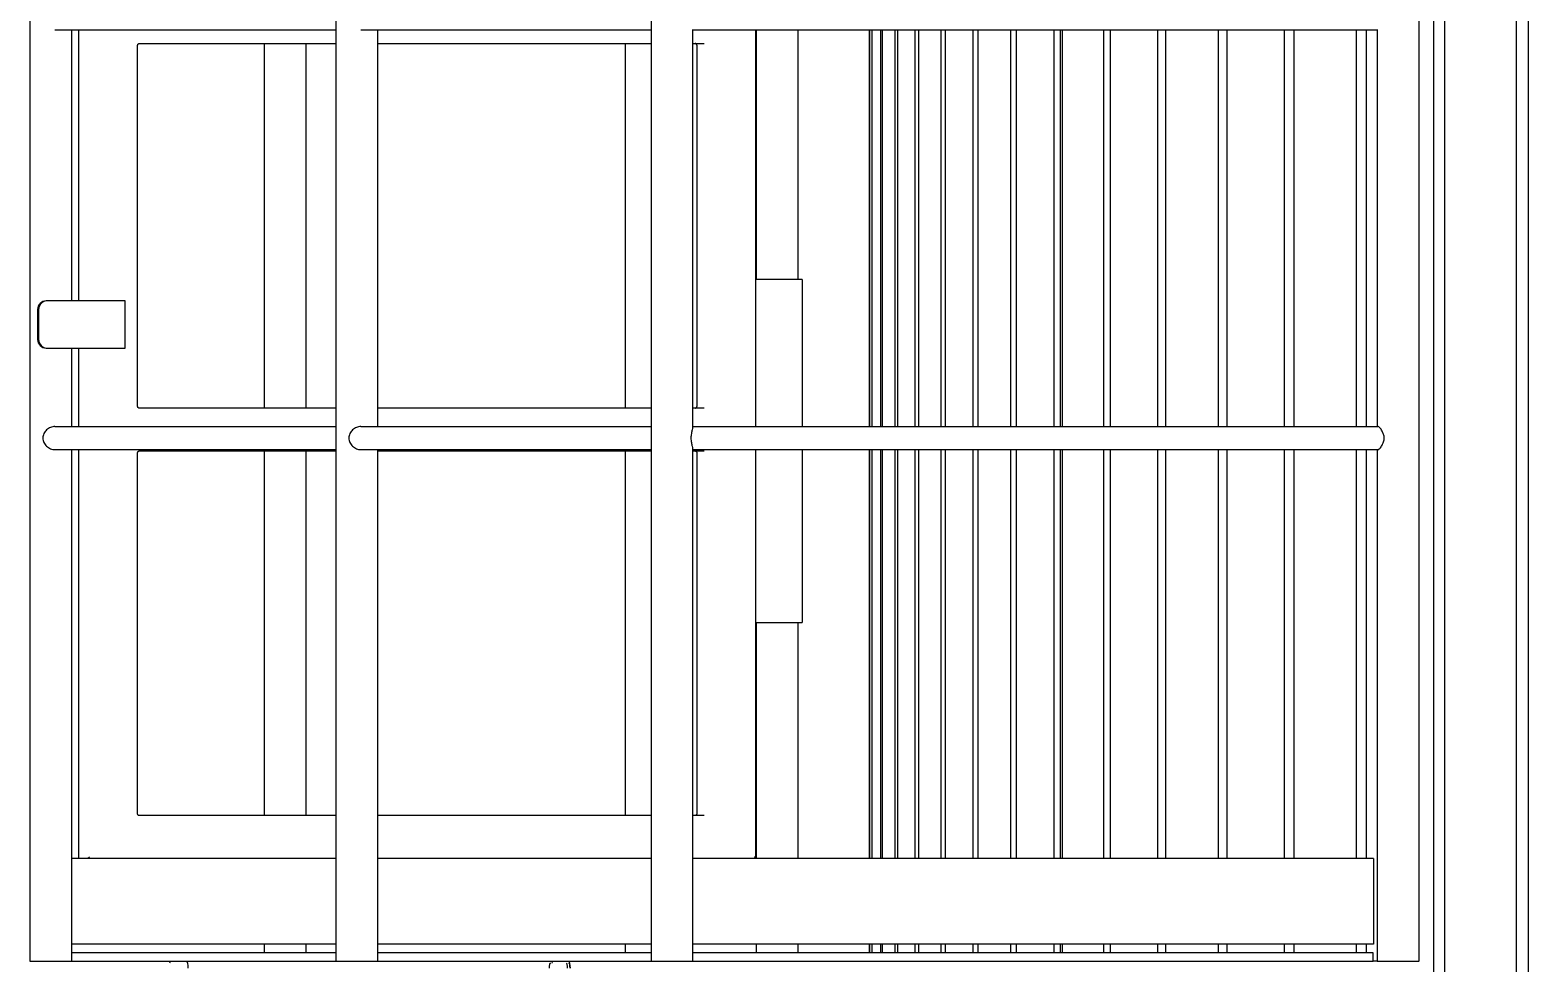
# Model space of a CAD drawing. Header units: millimetres. Extents: x -360063 to 84100, y -179792 to 59400.
# Drawn here: x 35115 to 36861, y 46788 to 47876 of the extents above; entities that cross this region are included whole.
import ezdxf

# ---------------------------------------------------------------- set-up
doc = ezdxf.new("R2010")
doc.units = ezdxf.units.MM
doc.header["$LTSCALE"] = 100
doc.layers.add('Visible', color=7, linetype='Continuous', lineweight=25)

msp = doc.modelspace()

# ---------------------------------------------------------------- linework, layer by layer
at = {"layer": 'Visible'}
for p, q in [((36861.03, 48965.17), (36861.03, 45200.17)), ((36751.07, 45200.17), (36751.07, 47965.17)), ((36763.54, 47965.17), (36763.54, 45200.17)), ((36847.7, 45200.17), (36847.7, 47965.17)), ((35114.98, 47892.29), (35114.98, 46790.17)), ((35471.56, 47893.33), (35471.56, 46790.17)), ((35838.89, 47893.33), (35838.89, 46790.17)), ((36733.67, 47886.32), (36733.67, 46790.17)), ((35144.13, 47876.02), (35471.56, 47876.02)), ((35163.28, 47876.02), (35163.28, 47560.17)), ((35171.45, 47876.02), (35171.45, 47560.17)), ((35242.32, 47860.17), (35471.56, 47860.17)), ((35388.07, 47860.17), (35388.07, 47435.17)), ((35436.37, 47860.17), (35436.37, 47435.17)), ((35500.7, 47876.02), (35838.89, 47876.02)), ((35519.86, 47876.02), (35519.86, 47413.62)), ((35519.86, 47860.17), (35838.89, 47860.17)), ((35808.89, 47860.17), (35808.89, 47435.17)), ((35887.19, 47876.54), (35887.19, 47412.66)), ((35887.19, 47876.02), (36686.07, 47876.02)), ((35887.19, 47860.17), (35900.7, 47860.17)), ((35961.14, 47413.62), (35961.14, 47876.02)), ((35961.47, 47876.02), (35961.47, 47585.17)), ((36009.77, 47876.02), (36009.77, 47585.17)), ((36093.48, 47413.62), (36093.48, 47876.02)), ((36093.51, 47876.02), (36093.51, 47413.62)), ((36096.64, 47413.62), (36096.64, 47876.02)), ((36096.68, 47413.62), (36096.68, 47876.02)), ((36106.59, 47413.62), (36106.59, 47876.02)), ((36108.42, 47876.02), (36108.42, 47413.62)), ((36123.33, 47413.62), (36123.33, 47876.02)), ((36126.07, 47876.02), (36126.07, 47413.62)), ((36146.87, 47413.62), (36146.87, 47876.02)), ((36150.5, 47876.02), (36150.5, 47413.62)), ((36177.17, 47413.62), (36177.17, 47876.02)), ((36181.71, 47876.02), (36181.71, 47413.62)), ((36214.24, 47413.62), (36214.24, 47876.02)), ((36219.67, 47876.02), (36219.67, 47413.62)), ((36258.04, 47413.62), (36258.04, 47876.02)), ((36264.37, 47876.02), (36264.37, 47413.62)), ((36308.56, 47413.62), (36308.56, 47876.02)), ((36315.78, 47876.02), (36315.78, 47413.62)), ((36318.04, 47876.02), (36318.04, 47413.62)), ((36366.34, 47876.02), (36366.34, 47413.62)), ((36373.88, 47876.02), (36373.88, 47413.62)), ((36429.65, 47413.62), (36429.65, 47876.02)), ((36438.64, 47876.02), (36438.64, 47413.62)), ((36500.16, 47413.62), (36500.16, 47876.02)), ((36510.02, 47876.02), (36510.02, 47413.62)), ((36577.25, 47413.62), (36577.25, 47876.02)), ((36588, 47876.02), (36588, 47413.62)), ((36660.91, 47413.62), (36660.91, 47876.02)), ((36672.52, 47876.02), (36672.52, 47413.62)), ((36685.37, 47876.02), (36685.37, 47413.62)), ((35240.43, 47437.17), (35240.43, 47858.17)), ((35892.16, 47858.17), (35892.16, 47437.17)), ((36015.12, 47585.17), (35961.14, 47585.17)), ((36015.12, 47585.17), (36015.12, 47413.62)), ((35123.96, 47550.17), (35123.96, 47515.17)), ((35125.09, 47550.17), (35125.09, 47515.17)), ((35134.83, 47560.17), (35133.7, 47560.17)), ((35226.13, 47560.17), (35134.83, 47560.17)), ((35226.13, 47505.17), (35226.13, 47560.17)), ((35133.7, 47505.17), (35134.83, 47505.17)), ((35134.83, 47505.17), (35226.13, 47505.17)), ((35163.28, 47505.17), (35163.28, 47413.62)), ((35171.45, 47505.17), (35171.45, 47413.62)), ((35471.56, 47435.17), (35242.32, 47435.17)), ((35838.89, 47435.17), (35519.86, 47435.17)), ((35900.7, 47435.17), (35887.19, 47435.17)), ((35144.13, 47413.62), (35471.56, 47413.62)), ((35500.7, 47413.62), (35838.89, 47413.62)), ((35887.19, 47413.62), (36686.07, 47413.62)), ((35887.19, 47387.68), (35887.19, 46790.17)), ((35144.13, 47386.72), (35471.56, 47386.72)), ((35163.28, 47386.72), (35163.28, 46790.17)), ((35171.45, 47386.72), (35171.45, 46910.22)), ((35240.43, 46962.17), (35240.43, 47383.17)), ((35242.32, 47385.17), (35471.56, 47385.17)), ((35388.07, 47385.17), (35388.07, 46960.17)), ((35436.37, 47385.17), (35436.37, 46960.17)), ((35500.7, 47386.72), (35838.89, 47386.72)), ((35519.86, 47386.72), (35519.86, 46790.17)), ((35519.86, 47385.17), (35838.89, 47385.17)), ((35808.89, 47385.17), (35808.89, 46960.17)), ((35887.19, 47386.72), (36686.07, 47386.72)), ((35887.19, 47385.17), (35900.7, 47385.17)), ((35892.16, 47383.17), (35892.16, 46962.17)), ((35961.14, 46910.22), (35961.14, 47386.72)), ((36015.12, 47386.72), (36015.12, 47185.17)), ((36093.48, 46910.17), (36093.48, 47386.72)), ((36093.51, 47386.72), (36093.51, 46910.17)), ((36096.64, 46910.17), (36096.64, 47386.72)), ((36096.68, 46910.17), (36096.68, 47386.72)), ((36106.59, 46910.17), (36106.59, 47386.72)), ((36108.42, 47386.72), (36108.42, 46910.17)), ((36123.33, 46910.17), (36123.33, 47386.72)), ((36126.07, 47386.72), (36126.07, 46910.17)), ((36146.87, 46910.17), (36146.87, 47386.72)), ((36150.5, 47386.72), (36150.5, 46910.17)), ((36177.17, 46910.17), (36177.17, 47386.72)), ((36181.71, 47386.72), (36181.71, 46910.17)), ((36214.24, 46910.17), (36214.24, 47386.72)), ((36219.67, 47386.72), (36219.67, 46910.17)), ((36258.04, 46910.17), (36258.04, 47386.72)), ((36264.37, 47386.72), (36264.37, 46910.17)), ((36308.56, 46910.17), (36308.56, 47386.72)), ((36315.78, 47386.72), (36315.78, 46910.17)), ((36318.04, 47386.72), (36318.04, 46910.17)), ((36366.34, 47386.72), (36366.34, 46910.17)), ((36373.88, 47386.72), (36373.88, 46910.17)), ((36429.65, 46910.17), (36429.65, 47386.72)), ((36438.64, 47386.72), (36438.64, 46910.17)), ((36500.16, 46910.17), (36500.16, 47386.72)), ((36510.02, 47386.72), (36510.02, 46910.17)), ((36577.25, 46910.17), (36577.25, 47386.72)), ((36588, 47386.72), (36588, 46910.17)), ((36660.91, 46910.17), (36660.91, 47386.72)), ((36672.52, 47386.72), (36672.52, 46910.17)), ((36685.37, 47386.72), (36685.37, 46790.17)), ((35961.14, 47185.17), (36015.12, 47185.17)), ((35961.47, 47185.17), (35961.47, 46910.17)), ((36009.77, 47185.17), (36009.77, 46910.17)), ((35471.56, 46960.17), (35242.32, 46960.17)), ((35838.89, 46960.17), (35519.86, 46960.17)), ((35900.7, 46960.17), (35887.19, 46960.17)), ((35471.56, 46910.17), (35163.28, 46910.17)), ((35838.89, 46910.17), (35519.86, 46910.17)), ((36681.09, 46910.17), (35887.19, 46910.17)), ((36681.09, 46910.17), (36681.09, 46810.17)), ((35471.56, 46810.17), (35163.28, 46810.17)), ((35471.56, 46800.17), (35163.28, 46800.17)), ((35388.07, 46810.17), (35388.07, 46800.17)), ((35436.37, 46810.17), (35436.37, 46800.17)), ((35838.89, 46810.17), (35519.86, 46810.17)), ((35838.89, 46800.17), (35519.86, 46800.17)), ((35808.89, 46810.17), (35808.89, 46800.17)), ((36681.09, 46810.17), (35887.19, 46810.17)), ((36680.6, 46800.17), (35887.19, 46800.17)), ((35961.47, 46810.17), (35961.47, 46800.17)), ((36009.77, 46810.17), (36009.77, 46800.17)), ((36093.48, 46800.17), (36093.48, 46810.17)), ((36093.51, 46810.17), (36093.51, 46800.17)), ((36096.64, 46800.17), (36096.64, 46810.17)), ((36096.68, 46800.17), (36096.68, 46810.17)), ((36106.59, 46800.17), (36106.59, 46810.17)), ((36108.42, 46810.17), (36108.42, 46800.17)), ((36123.33, 46800.17), (36123.33, 46810.17)), ((36126.07, 46810.17), (36126.07, 46800.17)), ((36146.87, 46800.17), (36146.87, 46810.17)), ((36150.5, 46810.17), (36150.5, 46800.17)), ((36177.17, 46800.17), (36177.17, 46810.17)), ((36181.71, 46810.17), (36181.71, 46800.17)), ((36214.24, 46800.17), (36214.24, 46810.17)), ((36219.67, 46810.17), (36219.67, 46800.17)), ((36258.04, 46800.17), (36258.04, 46810.17)), ((36264.37, 46810.17), (36264.37, 46800.17)), ((36308.56, 46800.17), (36308.56, 46810.17)), ((36315.78, 46810.17), (36315.78, 46800.17)), ((36318.04, 46810.17), (36318.04, 46800.17)), ((36366.34, 46810.17), (36366.34, 46800.17)), ((36373.88, 46810.17), (36373.88, 46800.17)), ((36429.65, 46800.17), (36429.65, 46810.17)), ((36438.64, 46810.17), (36438.64, 46800.17)), ((36500.16, 46800.17), (36500.16, 46810.17)), ((36510.02, 46810.17), (36510.02, 46800.17)), ((36577.25, 46800.17), (36577.25, 46810.17)), ((36588, 46810.17), (36588, 46800.17)), ((36660.91, 46800.17), (36660.91, 46810.17)), ((36672.52, 46810.17), (36672.52, 46800.17)), ((36680.6, 46790.17), (36680.6, 46800.17)), ((35114.98, 46790.17), (35163.28, 46790.17)), ((35163.28, 46790.17), (35471.56, 46790.17)), ((35471.56, 46790.17), (35519.86, 46790.17)), ((35519.86, 46790.17), (35838.89, 46790.17)), ((35838.89, 46790.17), (35887.19, 46790.17)), ((35887.19, 46790.17), (36680.6, 46790.17)), ((36685.37, 46790.17), (36680.6, 46790.17)), ((36685.37, 46790.17), (36733.67, 46790.17)), ((36734.11, 46790.17), (36733.67, 46790.17))]:
    msp.add_line(p, q, dxfattribs=at)
for centre, major_axis, ratio, start_param, end_param in [((35133.7, 47550.17), (0, 10), 0.9739333, 0, 1.5707963), ((35134.83, 47550.17), (0, 10), 0.9739333, 0, 1.5707963), ((35133.7, 47515.17), (0, -10), 0.9739333, 4.712389, 6.2831853), ((35134.83, 47515.17), (0, -10), 0.9739333, 4.712389, 6.2831853), ((35173.45, 46912.17), (1.99, 1.99), 0.1149151, 3.0271794, 3.2560059), ((35183.89, 46912.17), (-1.99, -1.99), 0.1149151, 0.1144132, 1.6852095), ((35959.14, 46912.17), (1.99, -1.99), 0.1149151, 6.1687721, 7.7395684), ((35278.94, 46782.17), (0, 8), 0.2227387, 0, 0.7227342), ((35297.65, 46782.17), (0, 8), 0.2227387, 4.712389, 6.2831853), ((35721.5, 46782.17), (0, 6), 0.2227387, 0, 1.5707963), ((35724.42, 46782.17), (0, 8), 0.2227387, 0, 0.7227342), ((35740.21, 46782.17), (0, 6), 0.2227387, 4.712389, 6.2831853), ((35743.13, 46782.17), (0, 8), 0.2227387, 4.712389, 6.2831853), ((35743.13, 46782.17), (0, 6), 0.2227387, 4.712389, 6.2831853)]:
    msp.add_ellipse(centre, major_axis=major_axis, ratio=ratio, start_param=start_param, end_param=end_param, dxfattribs=at)
for points, knots in [([(35240.43, 47858.17), (35240.43, 47858.37), (35240.46, 47858.58), (35240.58, 47858.97), (35240.66, 47859.16), (35240.89, 47859.49), (35241.03, 47859.64), (35241.34, 47859.89), (35241.52, 47859.99), (35241.88, 47860.13), (35242.07, 47860.16), (35242.29, 47860.17), (35242.31, 47860.17), (35242.32, 47860.17)], [4.712389, 4.712389, 4.712389, 4.712389, 5.0115671, 5.0115671, 5.3136, 5.3136, 5.6242504, 5.6242504, 5.9384096, 5.9384096, 6.2525689, 6.2525689, 6.2831853, 6.2831853, 6.2831853, 6.2831853]), ([(35892.16, 47858.17), (35892.16, 47858.37), (35892.13, 47858.58), (35892.02, 47858.97), (35891.93, 47859.16), (35891.7, 47859.49), (35891.56, 47859.64), (35891.25, 47859.89), (35891.08, 47859.99), (35890.71, 47860.13), (35890.52, 47860.16), (35890.31, 47860.17), (35890.29, 47860.17), (35890.27, 47860.17)], [4.712389, 4.712389, 4.712389, 4.712389, 5.0115671, 5.0115671, 5.3136, 5.3136, 5.6242504, 5.6242504, 5.9384096, 5.9384096, 6.2525689, 6.2525689, 6.2831853, 6.2831853, 6.2831853, 6.2831853]), ([(35242.32, 47435.17), (35242.13, 47435.17), (35241.94, 47435.2), (35241.57, 47435.32), (35241.39, 47435.42), (35241.07, 47435.66), (35240.92, 47435.8), (35240.69, 47436.14), (35240.59, 47436.33), (35240.46, 47436.73), (35240.43, 47436.93), (35240.43, 47437.15), (35240.43, 47437.16), (35240.43, 47437.17)], [3.1415927, 3.1415927, 3.1415927, 3.1415927, 3.4557519, 3.4557519, 3.7699112, 3.7699112, 4.0840704, 4.0840704, 4.3957602, 4.3957602, 4.6981359, 4.6981359, 4.712389, 4.712389, 4.712389, 4.712389]), ([(35890.27, 47435.17), (35890.46, 47435.17), (35890.65, 47435.2), (35891.02, 47435.32), (35891.2, 47435.42), (35891.52, 47435.66), (35891.67, 47435.8), (35891.91, 47436.14), (35892, 47436.33), (35892.13, 47436.73), (35892.16, 47436.93), (35892.16, 47437.15), (35892.16, 47437.16), (35892.16, 47437.17)], [3.1415927, 3.1415927, 3.1415927, 3.1415927, 3.4557519, 3.4557519, 3.7699112, 3.7699112, 4.0840704, 4.0840704, 4.3957602, 4.3957602, 4.6981359, 4.6981359, 4.712389, 4.712389, 4.712389, 4.712389]), ([(35144.13, 47413.62), (35143.28, 47413.62), (35142.4, 47413.53), (35140.64, 47413.18), (35139.75, 47412.92), (35137.21, 47411.87), (35135.64, 47410.84), (35133.12, 47408.5), (35132, 47407.02), (35130.84, 47404.55), (35130.55, 47403.68), (35130.15, 47401.93), (35130.05, 47401.04), (35130.05, 47399.3), (35130.15, 47398.41), (35130.55, 47396.66), (35130.84, 47395.79), (35132, 47393.32), (35133.12, 47391.84), (35135.64, 47389.5), (35137.21, 47388.47), (35139.75, 47387.42), (35140.64, 47387.16), (35142.4, 47386.81), (35143.28, 47386.72), (35144.13, 47386.72)], [2.0742745, 2.0742745, 2.0742745, 2.0742745, 2.3346052, 2.3346052, 2.5949359, 2.5949359, 3.1155974, 3.1155974, 3.6373813, 3.6373813, 3.8982733, 3.8982733, 4.1591653, 4.1591653, 4.4200573, 4.4200573, 4.6809493, 4.6809493, 5.2027333, 5.2027333, 5.7233947, 5.7233947, 5.9837254, 5.9837254, 6.2440562, 6.2440562, 6.2440562, 6.2440562]), ([(35500.7, 47413.62), (35499.85, 47413.62), (35498.97, 47413.53), (35497.21, 47413.18), (35496.33, 47412.92), (35493.78, 47411.87), (35492.21, 47410.84), (35489.69, 47408.5), (35488.57, 47407.02), (35487.41, 47404.55), (35487.12, 47403.68), (35486.72, 47401.93), (35486.63, 47401.04), (35486.63, 47399.3), (35486.72, 47398.41), (35487.12, 47396.66), (35487.41, 47395.79), (35488.57, 47393.32), (35489.69, 47391.84), (35492.21, 47389.5), (35493.78, 47388.47), (35496.33, 47387.42), (35497.21, 47387.16), (35498.97, 47386.81), (35499.85, 47386.72), (35500.7, 47386.72)], [2.0742745, 2.0742745, 2.0742745, 2.0742745, 2.3346052, 2.3346052, 2.5949359, 2.5949359, 3.1155974, 3.1155974, 3.6373813, 3.6373813, 3.8982733, 3.8982733, 4.1591653, 4.1591653, 4.4200573, 4.4200573, 4.6809493, 4.6809493, 5.2027333, 5.2027333, 5.7233947, 5.7233947, 5.9837254, 5.9837254, 6.2440562, 6.2440562, 6.2440562, 6.2440562]), ([(35887.19, 47412.66), (35887.19, 47412.63), (35887.18, 47412.6), (35887.17, 47411.87), (35886.96, 47410.84), (35886.46, 47408.5), (35886.12, 47407.02), (35885.72, 47404.55), (35885.61, 47403.68), (35885.45, 47401.93), (35885.41, 47401.04), (35885.41, 47399.3), (35885.45, 47398.41), (35885.61, 47396.66), (35885.72, 47395.79), (35886.12, 47393.32), (35886.46, 47391.84), (35886.96, 47389.5), (35887.17, 47388.47), (35887.18, 47387.74), (35887.19, 47387.71), (35887.19, 47387.68)], [2.5715597, 2.5715597, 2.5715597, 2.5715597, 2.5949359, 2.5949359, 3.1155974, 3.1155974, 3.6373813, 3.6373813, 3.8982733, 3.8982733, 4.1591653, 4.1591653, 4.4200573, 4.4200573, 4.6809493, 4.6809493, 5.2027333, 5.2027333, 5.7233947, 5.7233947, 5.7467709, 5.7467709, 5.7467709, 5.7467709]), ([(36686.07, 47386.72), (36686.31, 47386.72), (36686.6, 47386.83), (36687.33, 47387.29), (36687.77, 47387.65), (36689.17, 47389.07), (36690.23, 47390.48), (36691.7, 47393.16), (36692.28, 47394.46), (36693.09, 47397.26), (36693.31, 47398.76), (36693.31, 47401.58), (36693.09, 47403.08), (36692.28, 47405.88), (36691.7, 47407.18), (36690.23, 47409.86), (36689.17, 47411.27), (36687.77, 47412.69), (36687.33, 47413.05), (36686.6, 47413.51), (36686.31, 47413.62), (36686.07, 47413.62)], [2.0805308, 2.0805308, 2.0805308, 2.0805308, 2.3765899, 2.3765899, 2.6926224, 2.6926224, 3.3246875, 3.3246875, 3.7478579, 3.7478579, 4.1710283, 4.1710283, 4.5941986, 4.5941986, 5.017369, 5.017369, 5.6494341, 5.6494341, 5.9654667, 5.9654667, 6.2615257, 6.2615257, 6.2615257, 6.2615257]), ([(35240.43, 47383.17), (35240.43, 47383.37), (35240.46, 47383.58), (35240.58, 47383.97), (35240.66, 47384.16), (35240.89, 47384.49), (35241.03, 47384.64), (35241.34, 47384.89), (35241.52, 47384.99), (35241.88, 47385.13), (35242.07, 47385.16), (35242.29, 47385.17), (35242.31, 47385.17), (35242.32, 47385.17)], [4.712389, 4.712389, 4.712389, 4.712389, 5.0115671, 5.0115671, 5.3136, 5.3136, 5.6242504, 5.6242504, 5.9384096, 5.9384096, 6.2525689, 6.2525689, 6.2831853, 6.2831853, 6.2831853, 6.2831853]), ([(35890.27, 47385.17), (35890.46, 47385.17), (35890.65, 47385.14), (35891.02, 47385.02), (35891.2, 47384.92), (35891.52, 47384.68), (35891.67, 47384.54), (35891.91, 47384.2), (35892, 47384.01), (35892.13, 47383.61), (35892.16, 47383.41), (35892.16, 47383.19), (35892.16, 47383.18), (35892.16, 47383.17)], [0, 0, 0, 0, 0.3141593, 0.3141593, 0.6283185, 0.6283185, 0.9424778, 0.9424778, 1.2541675, 1.2541675, 1.5565433, 1.5565433, 1.5707963, 1.5707963, 1.5707963, 1.5707963]), ([(35242.32, 46960.17), (35242.13, 46960.17), (35241.94, 46960.2), (35241.57, 46960.32), (35241.39, 46960.42), (35241.07, 46960.66), (35240.92, 46960.8), (35240.69, 46961.14), (35240.59, 46961.33), (35240.46, 46961.73), (35240.43, 46961.93), (35240.43, 46962.15), (35240.43, 46962.16), (35240.43, 46962.17)], [3.1415927, 3.1415927, 3.1415927, 3.1415927, 3.4557519, 3.4557519, 3.7699112, 3.7699112, 4.0840704, 4.0840704, 4.3957602, 4.3957602, 4.6981359, 4.6981359, 4.712389, 4.712389, 4.712389, 4.712389]), ([(35892.16, 46962.17), (35892.16, 46961.97), (35892.13, 46961.76), (35892.02, 46961.37), (35891.93, 46961.18), (35891.7, 46960.85), (35891.56, 46960.7), (35891.25, 46960.45), (35891.08, 46960.35), (35890.71, 46960.21), (35890.52, 46960.18), (35890.31, 46960.17), (35890.29, 46960.17), (35890.27, 46960.17)], [1.5707963, 1.5707963, 1.5707963, 1.5707963, 1.8699745, 1.8699745, 2.1720073, 2.1720073, 2.4826577, 2.4826577, 2.796817, 2.796817, 3.1109762, 3.1109762, 3.1415927, 3.1415927, 3.1415927, 3.1415927])]:
    msp.add_open_spline(points, degree=3, knots=knots, dxfattribs=at)

doc.saveas('drawing.dxf')
